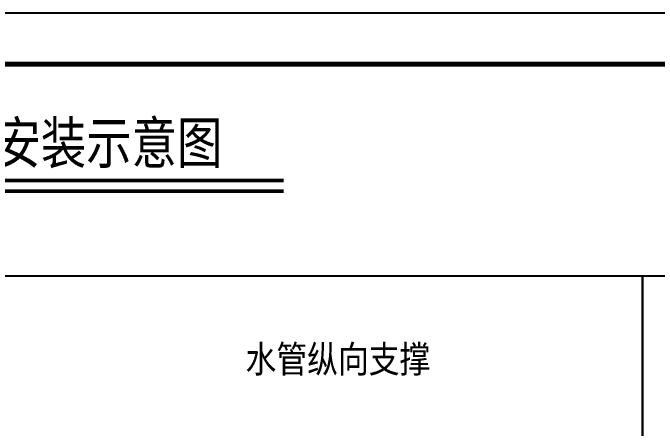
# Model space of a CAD drawing. Extents: x 27938 to 1507990, y 110129 to 923079.
# Drawn here: x 461842 to 474393, y 384169 to 392257 of the extents above; entities that cross this region are included whole.
import ezdxf

# ---------------------------------------------------------------- set-up
doc = ezdxf.new("R2010")
doc.units = 0
doc.header["$LTSCALE"] = 1000
doc.header["$MEASUREMENT"] = 0
doc.linetypes.add('CONTINOUS', pattern=[0])
doc.layers.add('A-文字', color=3, linetype='Continuous', lineweight=30)
for name, color, linetype in [('BZ', 2, 'Continuous'), ('W_TEXT', 7, 'Continuous'), ('图框', 140, 'Continuous')]:
    doc.layers.add(name, color=color, linetype=linetype)
doc.layers.add('yichutu', color=7, linetype='Continuous', true_color=0xffffff, plot=False)
doc.styles.add('中西文等高字体', font='HZTXT_E.shx', dxfattribs={"width": 0.7, "height": 4, "bigfont": 'hztxt.shx'})
doc.styles.add('黑体', font='simhei.ttf')

# ---------------------------------------------------------------- blocks, each defined once
blk = doc.blocks.new('TK')
at = {"layer": '图框'}
blk.add_lwpolyline([(465375, 548714), (549475, 548714), (549475, 489314), (465375, 489314)], close=True, dxfattribs=at)
blk.add_lwpolyline([(465375, 548714), (549475, 548714), (549475, 489314), (465375, 489314)], close=True, dxfattribs=at)
at = {"layer": '图框', "const_width": 100}
blk.add_lwpolyline([(548475, 490314), (548475, 547714), (467875, 547714), (467875, 490314)], close=True, dxfattribs=at)
blk = doc.blocks.new('yct-841-594-84100-59399.9999999999-100-1000.0')
at = {"layer": 'yichutu', "color": 7, "true_color": 0xffffff}
blk.add_lwpolyline([(0, 0), (0, 59400), (84100, 59400), (84100, 0)], close=True, dxfattribs=at)

msp = doc.modelspace()

# ---------------------------------------------------------------- linework, layer by layer
for points in [[(458971.8, 387132.7), (474110.2, 387132.7), (474110.2, 372277.4), (458971.8, 372277.4)], [(474110.2, 387132.7), (493110.8, 387132.7), (493106.5, 372277.4), (474110.2, 372277.4)]]:
    msp.add_lwpolyline(points, close=True)
at = {"layer": 'A-文字'}
msp.add_lwpolyline([(423497.4, 391257), (494101.5, 391257), (494101.5, 333855.3), (423497.4, 333855.3)], close=True, dxfattribs=at)
at = {"layer": 'W_TEXT', "linetype": 'Continuous', "const_width": 72}
for points in [[(450237.7, 388993.6), (467116.4, 388993.6)], [(450237.7, 388785.8), (467116.4, 388785.8)]]:
    msp.add_lwpolyline(points, dxfattribs=at)

# ---------------------------------------------------------------- block references
msp.add_blockref('TK', (-44377.6, -156456.7))
at = {"layer": 'yichutu'}
msp.add_blockref('yct-841-594-84100-59399.9999999999-100-1000.0', (420997.4, 332857), dxfattribs=at)

# ---------------------------------------------------------------- texts
at = {"layer": 'BZ', "color": 7, "style": '中西文等高字体'}
msp.add_text('水管纵向支撑', height=600, dxfattribs=at).set_placement((466374.5, 385191.7))
at = {"layer": 'W_TEXT', "color": 7, "linetype": 'CONTINOUS', "style": '黑体', "width": 0.8}
msp.add_text('给排水抗震设计说明及支架安装示意图', height=810, dxfattribs=at).set_placement((450896.7, 389321.7))

doc.saveas('drawing.dxf')
